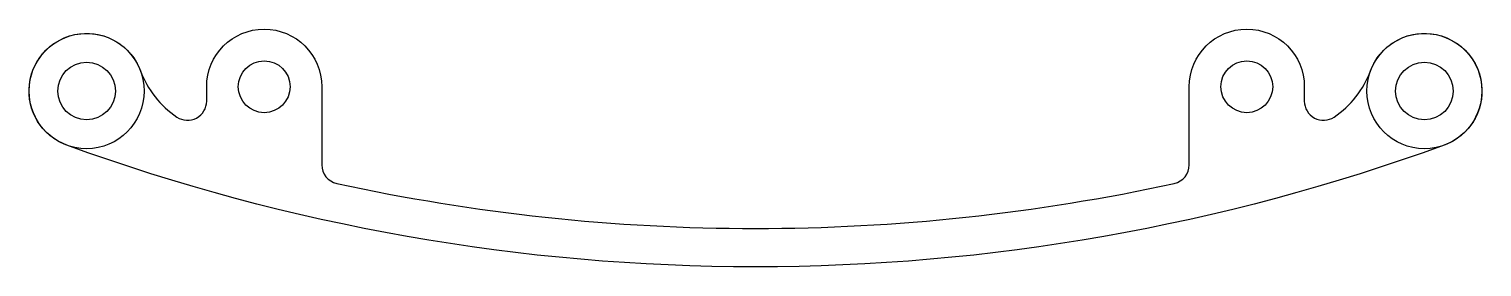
# Model space of a CAD drawing. Header units: inches. Extents: x 9.6 to 85.4, y 10.2 to 22.5.
import ezdxf

# ---------------------------------------------------------------- set-up
doc = ezdxf.new("R2010")
doc.units = ezdxf.units.IN
doc.header["$MEASUREMENT"] = 0
doc.layers.add('カバー', color=6, linetype='Continuous')

msp = doc.modelspace()

# ---------------------------------------------------------------- linework, layer by layer
for centre, radius in [((12.65, 19.306), 3), ((82.422, 19.306), 3), ((12.65, 19.306), 1.5), ((82.422, 19.306), 1.5)]:
    msp.add_circle(centre, radius)
at = {"layer": 'カバー'}
msp.add_lwpolyline([(25.701, 14.495, 0.107214), (69.371, 14.495, 0.352945), (70.159, 15.472), (70.159, 16.496), (70.159, 19.528, -1), (76.159, 19.528), (76.159, 18.782, 0.600843), (77.718, 17.953, 0.156178), (79.611, 20.354, -1.562777), (83.448, 16.486, -0.176327), (11.624, 16.486, -1.562777), (15.461, 20.354, 0.156669), (17.355, 17.953, 0.600416), (18.913, 18.783), (18.913, 19.528, -1), (24.913, 19.528), (24.913, 16.496), (24.913, 15.472, 0.352945)], format="xyb", close=True, dxfattribs=at)
for centre in [(21.913, 19.528), (73.159, 19.528)]:
    msp.add_circle(centre, 1.35, dxfattribs=at)

doc.saveas('drawing.dxf')
